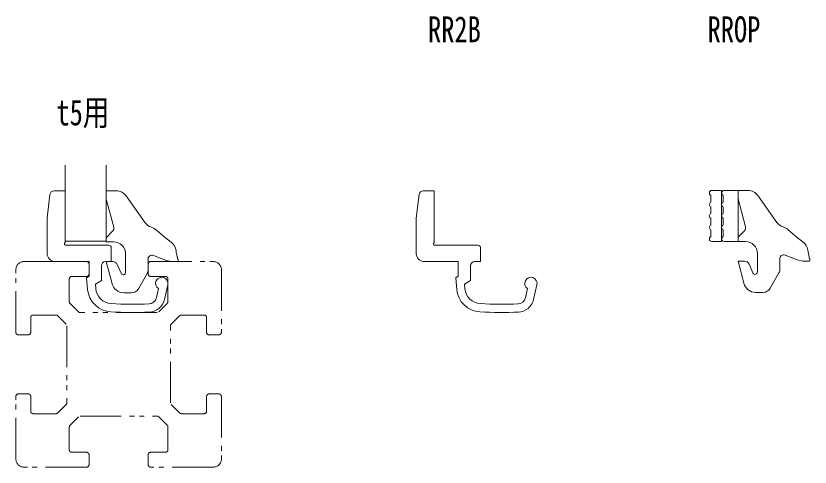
# Model space of a CAD drawing. Units: millimetres on the paper. Extents: x -571 to -348, y -384 to -329.
# Drawn here: x -444.2 to -347.6, y -383.8 to -328.9 of the extents above; entities that cross this region are included whole.
import ezdxf
from ezdxf.enums import TextEntityAlignment as Align

# ---------------------------------------------------------------- set-up
doc = ezdxf.new("R2010")
doc.units = ezdxf.units.MM
doc.linetypes.add('DOUBLE_CHAIN1', pattern=[8.8, 5, -1, 0.6, -0.6, 0.6, -1])
for name, color, linetype, lineweight in [('0-0', 7, 'Continuous', 20), ('0-1', 4, 'DOUBLE_CHAIN1', 9), ('0-2', 1, 'Continuous', 20), ('0-3', 5, 'Continuous', 20)]:
    doc.layers.add(name, color=color, linetype=linetype, lineweight=lineweight)
doc.layers.add('0-7', color=7, linetype='Continuous')
doc.styles.add('ＭＳ ゴシック', font='')
doc.styles.get('ＭＳ ゴシック').set_extended_font_data('MS Gothic')

msp = doc.modelspace()

# ---------------------------------------------------------------- linework, layer by layer
at = {"layer": '0-0'}
for p, q in [((-438.347, -356.721), (-438.347, -356.621)), ((-432.947, -356.821), (-438.247, -356.821)), ((-393.44, -356.721), (-393.44, -356.621)), ((-388.04, -356.821), (-393.34, -356.821)), ((-426.899, -362.104), (-427.149, -363.196)), ((-426.174, -363.419), (-425.766, -361.638)), ((-381.991, -362.104), (-382.241, -363.196)), ((-381.267, -363.419), (-380.859, -361.638))]:
    msp.add_line(p, q, dxfattribs=at)
for points in [[(-440.101, -350.661), (-440.447, -353.521), (-440.447, -357.821)], [(-438.247, -356.448), (-438.247, -350.221), (-439.604, -350.221)], [(-395.193, -350.661), (-395.54, -353.521), (-395.54, -357.821)], [(-393.34, -356.448), (-393.34, -350.221), (-394.697, -350.221)], [(-433.347, -358.821), (-432.647, -358.821), (-432.647, -357.121)], [(-388.44, -358.821), (-387.74, -358.821), (-387.74, -357.121)], [(-439.447, -358.821), (-435.347, -358.821), (-435.347, -360.61), (-435.647, -360.783), (-435.523, -362.201)], [(-434.527, -362.114), (-434.577, -361.55), (-433.847, -361.129), (-433.847, -359.321)], [(-394.54, -358.821), (-390.44, -358.821), (-390.44, -360.61), (-390.74, -360.783), (-390.616, -362.201)], [(-389.62, -362.114), (-389.669, -361.55), (-388.94, -361.129), (-388.94, -359.321)]]:
    msp.add_lwpolyline(points, dxfattribs=at)
for centre, radius, start, end in [((-439.604, -350.721), 0.5, 90, 173.08877), ((-394.697, -350.721), 0.5, 90, 173.08877), ((-438.247, -356.621), 0.1, 120, 180), ((-438.347, -356.448), 0.1, 300, 0), ((-393.34, -356.621), 0.1, 120, 180), ((-393.44, -356.448), 0.1, 300, 0), ((-438.247, -356.721), 0.1, 180, 270), ((-432.947, -357.121), 0.3, 0, 90), ((-393.34, -356.721), 0.1, 180, 270), ((-388.04, -357.121), 0.3, 0, 90), ((-439.447, -357.821), 1, 180, 270), ((-394.54, -357.821), 1, 180, 270), ((-433.347, -359.321), 0.5, 90, 180), ((-388.44, -359.321), 0.5, 90, 180), ((-426.497, -361.471), 0.75, 347.1018, 237.63058), ((-381.59, -361.471), 0.75, 347.1018, 237.63058), ((-432.535, -361.939), 3, 185, 267), ((-432.535, -361.939), 2, 185, 267), ((-387.627, -361.939), 3, 185, 267), ((-387.627, -361.939), 2, 185, 267), ((-428.124, -362.973), 1, 272.00418, 347.1018), ((-383.216, -362.973), 1, 272.00418, 347.1018), ((-429.944, -312.507), 51.5, 267, 272.11541), ((-428.124, -362.973), 2, 272.03662, 347.1018), ((-385.037, -312.507), 51.5, 267, 272.11541), ((-383.216, -362.973), 2, 272.03662, 347.1018), ((-429.944, -312.507), 52.5, 267, 272.11453), ((-385.037, -312.507), 52.5, 267, 272.11453)]:
    msp.add_arc(centre, radius, start, end, dxfattribs=at)
at = {"layer": '0-1'}
for p, q in [((-443.247, -358.821), (-435.647, -358.821)), ((-435.347, -360.321), (-435.347, -359.121)), ((-428.147, -360.321), (-428.147, -359.121)), ((-427.847, -358.821), (-420.247, -358.821)), ((-444.247, -367.421), (-444.247, -359.821)), ((-419.247, -359.821), (-419.247, -367.421)), ((-437.747, -363.697), (-437.747, -360.921)), ((-437.447, -360.621), (-435.647, -360.621)), ((-426.047, -360.621), (-427.847, -360.621)), ((-425.747, -360.921), (-425.747, -363.697)), ((-436.635, -364.933), (-437.66, -363.909)), ((-425.835, -363.909), (-426.86, -364.933)), ((-427.072, -365.021), (-436.423, -365.021)), ((-442.447, -365.621), (-442.447, -367.421)), ((-442.147, -365.321), (-439.372, -365.321)), ((-439.16, -365.409), (-438.135, -366.433)), ((-425.36, -366.433), (-424.335, -365.409)), ((-424.123, -365.321), (-421.347, -365.321)), ((-421.047, -365.621), (-421.047, -367.421)), ((-438.047, -366.645), (-438.047, -375.997)), ((-425.447, -375.997), (-425.447, -366.645)), ((-442.747, -367.721), (-443.947, -367.721)), ((-420.747, -367.721), (-419.547, -367.721)), ((-444.247, -382.821), (-444.247, -375.221)), ((-442.747, -374.921), (-443.947, -374.921)), ((-442.447, -377.021), (-442.447, -375.221)), ((-421.047, -377.021), (-421.047, -375.221)), ((-420.747, -374.921), (-419.547, -374.921)), ((-419.247, -375.221), (-419.247, -382.821)), ((-438.135, -376.209), (-439.16, -377.233)), ((-424.335, -377.233), (-425.36, -376.209)), ((-439.372, -377.321), (-442.147, -377.321)), ((-437.66, -378.733), (-436.635, -377.709)), ((-436.423, -377.621), (-427.072, -377.621)), ((-426.86, -377.709), (-425.835, -378.733)), ((-421.347, -377.321), (-424.123, -377.321)), ((-437.747, -381.721), (-437.747, -378.945)), ((-425.747, -378.945), (-425.747, -381.721)), ((-437.447, -382.021), (-435.647, -382.021)), ((-435.347, -382.321), (-435.347, -383.521)), ((-428.147, -382.321), (-428.147, -383.521)), ((-426.047, -382.021), (-427.847, -382.021)), ((-435.647, -383.821), (-443.247, -383.821)), ((-420.247, -383.821), (-427.847, -383.821))]:
    msp.add_line(p, q, dxfattribs=at)
for centre, radius, start, end in [((-443.247, -359.821), 1, 90, 180), ((-435.647, -359.121), 0.3, 0, 90), ((-427.847, -359.121), 0.3, 90, 180), ((-420.247, -359.821), 1, 0, 90), ((-435.647, -360.321), 0.3, 270, 0), ((-427.847, -360.321), 0.3, 180, 270), ((-437.447, -360.921), 0.3, 90, 180), ((-426.047, -360.921), 0.3, 0, 90), ((-437.447, -363.697), 0.3, 180, 225), ((-426.047, -363.697), 0.3, 315, 0), ((-436.423, -364.721), 0.3, 225, 270), ((-442.147, -365.621), 0.3, 90, 180), ((-439.372, -365.621), 0.3, 45, 90), ((-424.123, -365.621), 0.3, 90, 135), ((-421.347, -365.621), 0.3, 0, 90), ((-425.147, -366.645), 0.3, 135, 180), ((-443.947, -367.421), 0.3, 180, 270), ((-442.747, -367.421), 0.3, 270, 0), ((-420.747, -367.421), 0.3, 180, 270), ((-419.547, -367.421), 0.3, 270, 0), ((-443.947, -375.221), 0.3, 90, 180), ((-442.747, -375.221), 0.3, 0, 90), ((-420.747, -375.221), 0.3, 90, 180), ((-419.547, -375.221), 0.3, 0, 90), ((-438.347, -375.997), 0.3, 315, 0), ((-442.147, -377.021), 0.3, 180, 270), ((-439.372, -377.021), 0.3, 270, 315), ((-427.072, -377.921), 0.3, 45, 90), ((-424.123, -377.021), 0.3, 225, 270), ((-421.347, -377.021), 0.3, 270, 0), ((-437.447, -378.945), 0.3, 135, 180), ((-426.047, -378.945), 0.3, 360, 45), ((-437.447, -381.721), 0.3, 180, 270), ((-435.647, -382.321), 0.3, 0, 90), ((-427.847, -382.321), 0.3, 90, 180), ((-426.047, -381.721), 0.3, 270, 0), ((-443.247, -382.821), 1, 180, 270), ((-435.647, -383.521), 0.3, 270, 0), ((-427.847, -383.521), 0.3, 180, 270), ((-420.247, -382.821), 1, 270, 0)]:
    msp.add_arc(centre, radius, start, end, dxfattribs=at)
at = {"layer": '0-2'}
for p, q in [((-433.247, -351.221), (-433.247, -350.221)), ((-432.036, -350.221), (-433.247, -350.221)), ((-358.387, -350.17), (-359.587, -350.17)), ((-355.175, -350.17), (-358.087, -350.17)), ((-356.387, -356.37), (-356.387, -350.17)), ((-433.247, -351.221), (-432.347, -354.649)), ((-428.52, -354.103), (-430.845, -350.839)), ((-359.687, -350.752), (-359.687, -351.587)), ((-358.187, -350.752), (-358.187, -351.587)), ((-356.387, -351.17), (-355.486, -354.597)), ((-351.66, -354.051), (-353.985, -350.788)), ((-359.687, -352.152), (-359.687, -352.987)), ((-358.187, -352.152), (-358.187, -352.987)), ((-359.687, -353.552), (-359.687, -354.387)), ((-358.187, -353.552), (-358.187, -354.387)), ((-432.474, -355.132), (-433.247, -355.921)), ((-359.687, -354.961), (-359.687, -355.787)), ((-358.187, -354.961), (-358.187, -355.787)), ((-355.613, -355.08), (-356.387, -355.87)), ((-358.087, -356.37), (-355.504, -356.37)), ((-430.894, -360.126), (-430.894, -357.921)), ((-354.033, -360.075), (-354.033, -357.87)), ((-433.247, -358.821), (-432.541, -361.509)), ((-432.455, -358.821), (-433.247, -358.821)), ((-431.457, -360.247), (-431.916, -359.18)), ((-428.174, -358.598), (-428.147, -359.121)), ((-428.147, -359.121), (-428.147, -359.753)), ((-354.597, -360.195), (-355.056, -359.129)), ((-428.279, -360.253), (-429.337, -362.121)), ((-352.476, -362.07), (-351.419, -360.202)), ((-430.186, -362.621), (-431.12, -362.621)), ((-354.26, -362.57), (-353.326, -362.57))]:
    msp.add_line(p, q, dxfattribs=at)
for points in [[(-359.587, -356.37), (-358.387, -356.37), (-358.387, -350.17)], [(-427.149, -355.001), (-426.003, -355.98), (-425.355, -356.461)], [(-348.495, -356.41), (-349.142, -355.929), (-350.289, -354.95)], [(-433.247, -355.921), (-433.247, -356.421), (-432.365, -356.421)], [(-424.517, -358.601), (-424.544, -358.549), (-424.735, -357.685), (-424.763, -357.474)], [(-347.657, -358.55), (-347.683, -358.498), (-347.874, -357.634), (-347.902, -357.423)], [(-424.813, -358.821), (-425.378, -358.821), (-426.053, -358.647), (-426.775, -358.377), (-427.514, -358.078)], [(-347.953, -358.77), (-348.518, -358.77), (-349.193, -358.596), (-349.914, -358.326), (-350.653, -358.027)], [(-355.595, -358.77), (-356.387, -358.77), (-355.681, -361.458)], [(-351.314, -358.547), (-351.287, -359.07), (-351.287, -359.702)]]:
    msp.add_lwpolyline(points, dxfattribs=at)
for centre, start, end in [((-359.587, -350.47), 90, 250.52878), ((-358.087, -350.47), 90, 250.52878), ((-359.587, -351.87), 109.47122, 250.52878), ((-358.087, -351.87), 109.47122, 250.52878), ((-359.587, -353.27), 109.47122, 250.52878), ((-358.087, -353.27), 109.47122, 250.52878), ((-359.587, -354.67), 109.47122, 250.52878), ((-358.087, -354.67), 109.47122, 250.52878), ((-359.587, -356.07), 109.47122, 270), ((-358.087, -356.07), 109.47122, 270)]:
    msp.add_arc(centre, 0.3, start, end, dxfattribs=at)
for centre, major_axis, start_param, end_param in [((-432.036, -351.721), (0, 1.5), 5.340708, 6.283185), ((-355.175, -351.67), (0, 1.5), 5.340708, 6.283185), ((-427.33, -353.221), (0, 1.5), 2.199115, 2.840338), ((-355.96, -354.727), (0, 0.5), 3.926991, 4.974188), ((-350.469, -353.17), (0, 1.5), 2.199115, 2.840338), ((-351.289, -356.05), (0, 1.5), 5.53595, 6.020094), ((-432.82, -354.778), (0, 0.5), 3.926991, 4.974188), ((-428.149, -356.102), (0, 1.5), 5.53595, 6.020094), ((-432.365, -357.921), (0, 1.5), 4.712389, 6.283185), ((-426.221, -357.674), (0, 1.5), 4.845976, 5.653917), ((-355.504, -357.87), (0, 1.5), 4.712389, 6.283185), ((-349.36, -357.622), (0, 1.5), 4.845976, 5.653917), ((-427.687, -358.546), (0, 0.5), 5.922738, 7.958701), ((-350.826, -358.495), (0, 0.5), 5.922738, 7.958701), ((-432.455, -359.421), (0, 0.6), 5.12568, 6.283185), ((-424.813, -360.321), (0, 1.5), 6.149454, 6.283185), ((-424.638, -358.686), (0, 0.15), 3.288995, 5.314806), ((-355.595, -359.37), (0, 0.6), 5.12568, 6.283185), ((-347.953, -360.27), (0, 1.5), 6.149454, 6.283185), ((-347.778, -358.635), (0, 0.15), 3.288995, 5.314806), ((-431.188, -360.126), (0, 0.3), 2.094395, 4.712389), ((-429.128, -359.753), (0, 1), 4.18879, 4.712389), ((-354.328, -360.075), (0, 0.3), 2.094395, 4.712389), ((-352.268, -359.702), (0, 1), 4.18879, 4.712389), ((-431.12, -361.121), (0, 1.5), 1.832596, 3.141593), ((-430.186, -361.621), (0, 1), 3.141593, 4.18879), ((-354.26, -361.07), (0, 1.5), 1.832596, 3.141593), ((-353.326, -361.57), (0, 1), 3.141593, 4.18879)]:
    msp.add_ellipse(centre, major_axis=major_axis, ratio=0.980769, start_param=start_param, end_param=end_param, dxfattribs=at)
at = {"layer": '0-3'}
for p, q in [((-438.247, -347.083), (-438.247, -356.321)), ((-433.247, -356.321), (-433.247, -347.083)), ((-438.247, -356.321), (-433.247, -356.321))]:
    msp.add_line(p, q, dxfattribs=at)

# ---------------------------------------------------------------- texts
at = {"layer": '0-7', "style": 'ＭＳ ゴシック', "width": 0.75}
for s, p in [('RR2B', (-394.115, -333.082)), ('RROP', (-360.104, -333.082)), ('t5用', (-439.318, -343.199))]:
    msp.add_text(s, height=3.152, dxfattribs=at).set_placement(p, align=Align.BOTTOM_LEFT)

doc.saveas('drawing.dxf')
